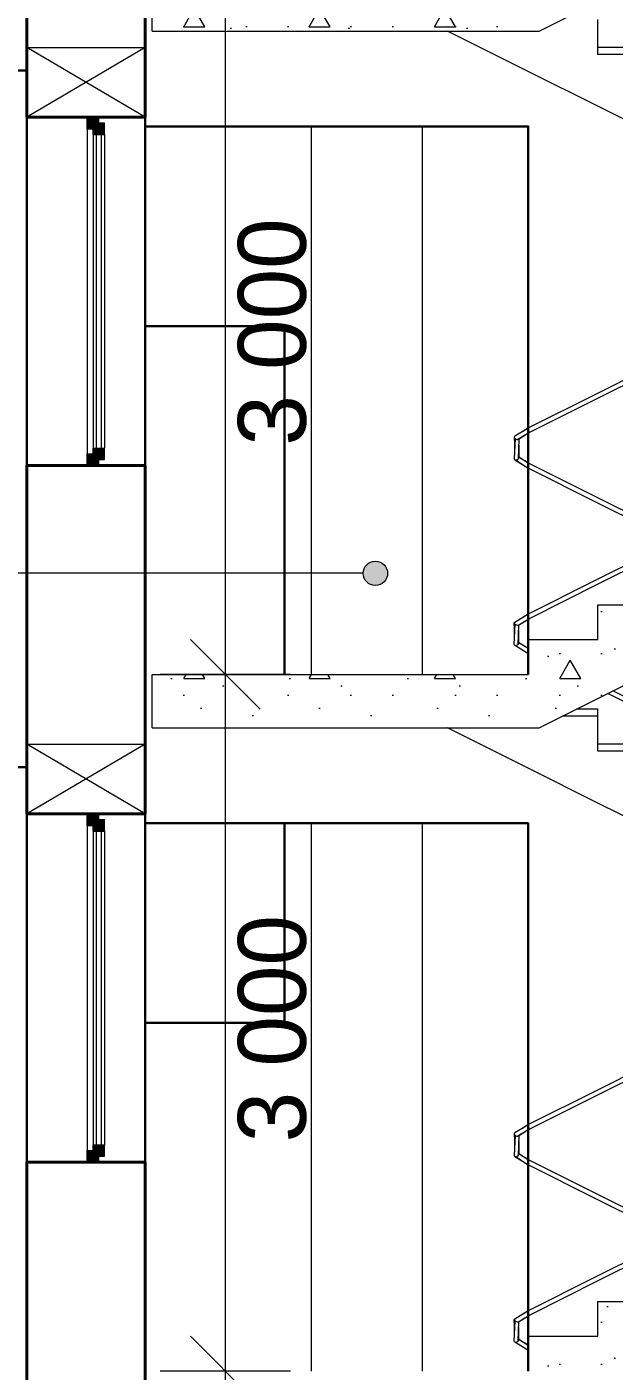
# Model space of a CAD drawing. Header units: millimetres. Extents: x -168133 to -32053, y -12928 to 37693.
# Drawn here: x -156196 to -153666, y 20400 to 26188 of the extents above; entities that cross this region are included whole.
import ezdxf

# ---------------------------------------------------------------- set-up
doc = ezdxf.new("R2010")
doc.units = ezdxf.units.MM
doc.header["$MEASUREMENT"] = 0
for name, color, linetype, lineweight in [('0_Ном._пера__21', 7, 'Continuous', 20), ('0_Ном._пера__41', 7, 'Continuous', 30), ('Интерьер- Перегородка_Ном._пера__41', 7, 'Continuous', 30), ('Интерьер- Перегородка_Ном._пера__61', 7, 'Continuous', 40), ('Кладочні розміри_Ном._пера__120', 7, 'Continuous', 13), ('Кладочні розміри_Ном._пера__21', 7, 'Continuous', 20), ('Колонны_Ном._пера__21', 7, 'Continuous', 20), ('Лестницы внутренние_Ном._пера__1', 7, 'Continuous', 13), ('Лестницы внутренние_Ном._пера__21', 7, 'Continuous', 20), ('Лестницы внутренние_Ном._пера__7', 7, 'Continuous', 5), ('Окна ArchiCAD_Ном._пера__1', 7, 'Continuous', 13), ('Окна ArchiCAD_Ном._пера__41', 7, 'Continuous', 30)]:
    doc.layers.add(name, color=color, linetype=linetype, lineweight=lineweight)
for name, color, linetype in [('Интерьер- Перегородка', 7, 'Continuous'), ('Кладочні розміри', 7, 'Continuous'), ('Колонны', 7, 'Continuous'), ('Лестницы внутренние', 7, 'Continuous'), ('Окна ArchiCAD', 7, 'Continuous')]:
    doc.layers.add(name, color=color, linetype=linetype)
doc.layers.add('Кладочні розміри_Ном._пера__98', color=7, linetype='Continuous', lineweight=13, true_color=0x001f3e)
doc.layers.add('Лестницы внутренние_Ном._пера__241', color=7, linetype='Continuous', lineweight=13, true_color=0x515151)
doc.styles.add('СГЕНЕРИР_СТИЛЬ_1', font='')
doc.styles.get('СГЕНЕРИР_СТИЛЬ_1').set_extended_font_data('Century Gothic')
doc.dimstyles.new('СГЕНЕРИР_СТИЛЬ__1', dxfattribs={"dimtxt": 292.500007, "dimasz": 285, "dimexe": 0.18, "dimexo": 444.840628, "dimgap": 0.09, "dimtad": 3, "dimdec": 0, "dimzin": 0, "dimdsep": 46, "dimtxsty": 'СГЕНЕРИР_СТИЛЬ_1', "dimblk": 'ARROWHEAD_6', "dimblk1": 'ARROWHEAD_6', "dimblk2": 'ARROWHEAD_6', "dimcen": 0.09, "dimclrd": 256, "dimclre": 256, "dimclrt": 256, "dimadec": 0, "dimazin": 0, "dimtfac": 1, "dimtdec": 4, "dimtmove": 0, "dimatfit": 3, "dimfxl": 0, "dimtolj": 1, "dimtzin": 0, "dimarcsym": 0})
doc.dimstyles.new('СГЕНЕРИР_СТИЛЬ__2', dxfattribs={"dimtxt": 292.500007, "dimasz": 285, "dimexe": 0.18, "dimexo": 444.840628, "dimgap": 0.09, "dimtad": 3, "dimdec": 0, "dimzin": 0, "dimdsep": 46, "dimtxsty": 'СГЕНЕРИР_СТИЛЬ_1', "dimblk": 'ARROWHEAD_6', "dimblk1": 'ARROWHEAD_6', "dimblk2": 'ARROWHEAD_6', "dimcen": 0.09, "dimclrd": 256, "dimclre": 256, "dimclrt": 256, "dimadec": 0, "dimazin": 0, "dimtfac": 1, "dimtdec": 4, "dimtmove": 2, "dimatfit": 3, "dimfxl": 0, "dimtolj": 1, "dimtzin": 0, "dimarcsym": 0})
doc.dimstyles.new('СГЕНЕРИР_СТИЛЬ__4', dxfattribs={"dimtxt": 292.500007, "dimasz": 285, "dimexe": 0.18, "dimexo": 444.840628, "dimgap": 0.09, "dimtad": 1, "dimdec": 0, "dimzin": 0, "dimdsep": 46, "dimtxsty": 'СГЕНЕРИР_СТИЛЬ_1', "dimblk": 'ARROWHEAD_6', "dimblk1": 'ARROWHEAD_6', "dimblk2": 'ARROWHEAD_6', "dimcen": 0.09, "dimclrd": 256, "dimclre": 256, "dimclrt": 256, "dimadec": 0, "dimazin": 0, "dimtfac": 1, "dimtdec": 4, "dimtmove": 0, "dimatfit": 3, "dimfxl": 0, "dimtolj": 1, "dimtzin": 0, "dimarcsym": 0})
pattern_1 = [(0, (0, 0), (0, 935.3074), [90, -450]), (0, (270, 467.7), (0, 935.3074), [90, -450]), (60, (0, 0), (-810, 467.6537), [90, -450]), (60, (540, 0), (-810, 467.6537), [90, -450]), (120, (90, 0), (810, 467.6537), [90, -450]), (120, (630, 0), (810, 467.6537), [90, -450]), (0, (0, 90), (0, 180), [0, -180, 0, -270]), (45, (90, 90), (-127.27922, 127.27922), [0, -135, 0, -225])]

# ---------------------------------------------------------------- blocks, each defined once
blk = doc.blocks.new('Элемент разреза_122')
at = {"layer": 'Окна ArchiCAD', "linetype": 'Continuous', "lineweight": 0, "true_color": 0xffffff}
for points in [[(-155935.62974, 22750), (-155910.62974, 22750), (-155910.62974, 22800), (-155935.62974, 22800)], [(-155885.62974, 22775), (-155885.62974, 22800), (-155910.62974, 22800), (-155910.62974, 22775)], [(-155910.62974, 22725), (-155895.62974, 22725), (-155895.62974, 22775), (-155910.62974, 22775)], [(-155895.62974, 22725), (-155860.62974, 22725), (-155860.62974, 22775), (-155895.62974, 22775)], [(-155910.62974, 21375), (-155910.62974, 21325), (-155895.62974, 21325), (-155895.62974, 21375)], [(-155895.62974, 21375), (-155895.62974, 21325), (-155860.62974, 21325), (-155860.62974, 21375)], [(-155935.62974, 21350), (-155935.62974, 21300), (-155910.62974, 21300), (-155910.62974, 21350)], [(-155885.62974, 21300), (-155885.62974, 21325), (-155910.62974, 21325), (-155910.62974, 21300)]]:
    blk.add_hatch(color=7, dxfattribs=at).paths.add_polyline_path(points)
at = {"layer": 'Окна ArchiCAD_Ном._пера__1', "linetype": 'Continuous'}
for p, q in [((-155935.62974, 22800), (-155910.62974, 22800)), ((-155935.62974, 22750), (-155935.62974, 22800)), ((-155935.62974, 22750), (-155935.62974, 21350)), ((-155935.62974, 22750), (-155910.62974, 22750)), ((-155910.62974, 22800), (-155885.62974, 22800)), ((-155910.62974, 22725), (-155910.62974, 22750)), ((-155885.62974, 22775), (-155885.62974, 22800)), ((-155885.62974, 22775), (-155860.62974, 22775)), ((-155860.62974, 22725), (-155860.62974, 22775)), ((-155910.62974, 22725), (-155910.62974, 21375)), ((-155910.62974, 22725), (-155895.62974, 22725)), ((-155895.62974, 21375), (-155895.62974, 22725)), ((-155895.62974, 22725), (-155860.62974, 22725)), ((-155875.62974, 22725), (-155875.62974, 21375)), ((-155860.62974, 22725), (-155860.62974, 21375)), ((-155910.62974, 21350), (-155910.62974, 21375)), ((-155910.62974, 21375), (-155895.62974, 21375)), ((-155895.62974, 21375), (-155860.62974, 21375)), ((-155860.62974, 21325), (-155860.62974, 21375)), ((-155935.62974, 21300), (-155935.62974, 21350)), ((-155935.62974, 21350), (-155910.62974, 21350)), ((-155885.62974, 21300), (-155885.62974, 21325)), ((-155885.62974, 21325), (-155860.62974, 21325)), ((-155935.62974, 21300), (-155910.62974, 21300)), ((-155910.62974, 21300), (-155885.62974, 21300))]:
    blk.add_line(p, q, dxfattribs=at)
at = {"layer": 'Окна ArchiCAD_Ном._пера__41', "linetype": 'Continuous'}
for p, q in [((-156195.62974, 21900), (-156195.62974, 21300)), ((-155685.62974, 21300), (-155685.62974, 21900))]:
    blk.add_line(p, q, dxfattribs=at)
blk = doc.blocks.new('Элемент разреза_133')
at = {"layer": '0_Ном._пера__41', "linetype": 'Continuous'}
for p, q in [((-157095.6, 21800), (-157095.6, 23000)), ((-157095.6, 23000), (-156195.6, 23000))]:
    blk.add_line(p, q, dxfattribs=at)
blk = doc.blocks.new('Элемент разреза_156')
at = {"layer": 'Колонны_Ном._пера__21', "linetype": 'Continuous'}
for p, q in [((-154969.4, 20400), (-154969.4, 21900)), ((-154491.8, 20400), (-154491.8, 21900)), ((-154969.4, 18900), (-154969.4, 19759)), ((-154491.8, 18900), (-154491.8, 19759))]:
    blk.add_line(p, q, dxfattribs=at)
blk = doc.blocks.new('Элемент разреза_166')
at = {"layer": 'Лестницы внутренние_Ном._пера__241', "linetype": 'Continuous'}
h = blk.add_hatch(dxfattribs=at)
h.set_pattern_fill('Бетон', color=256, style=0, pattern_type=2)
h.set_pattern_definition(pattern_1)
h.paths.add_polyline_path([(-154085.6, 20220), (-154085.6, 20170), (-154062.3, 20170), (-154040.2, 20170), (-154013.6, 20170), (-153988.4, 20170), (-153870.4, 20229), (-153735.6, 20296.4), (-153595.5, 20366.4), (-153435.6, 20446.4), (-153295.5, 20516.4), (-153135.6, 20596.4), (-152995.5, 20666.4), (-152835.6, 20746.4), (-152695.5, 20816.4), (-152535.6, 20896.4), (-152395.5, 20966.4), (-152235.6, 21046.4), (-152095.5, 21116.4), (-151935.6, 21196.4), (-151775.7, 21276.3), (-151635.6, 21346.4), (-151475.7, 21426.3), (-151335.6, 21496.4), (-151225.2, 21551.6), (-151128.4, 21600), (-151335.6, 21600), (-151335.6, 21720), (-151635.6, 21720), (-151635.6, 21570), (-151935.6, 21570), (-151935.6, 21420), (-152235.6, 21420), (-152235.6, 21270), (-152535.6, 21270), (-152535.6, 21120), (-152835.6, 21120), (-152835.6, 20970), (-153135.6, 20970), (-153135.6, 20820), (-153435.6, 20820), (-153435.6, 20670), (-153735.6, 20670), (-153735.6, 20520), (-154035.6, 20520), (-154035.6, 20370), (-154085.6, 20370)])
h = blk.add_hatch(dxfattribs=at)
h.set_pattern_fill('Бетон', color=256, style=0, pattern_type=2)
h.set_pattern_definition(pattern_1)
h.paths.add_polyline_path([(-153435.6, 20670), (-153435.6, 20700), (-153735.6, 20700), (-153735.6, 20670)])
h = blk.add_hatch(dxfattribs=at)
h.set_pattern_fill('Бетон', color=256, style=0, pattern_type=2)
h.set_pattern_definition(pattern_1)
h.paths.add_polyline_path([(-153735.6, 20520), (-153735.6, 20550), (-154035.6, 20550), (-154035.6, 20520)])
at = {"layer": 'Лестницы внутренние_Ном._пера__21', "linetype": 'Continuous'}
for p, q in [((-153735.6, 20700), (-153435.6, 20700)), ((-153735.6, 20670), (-153735.6, 20700)), ((-153735.6, 20550), (-153735.6, 20670)), ((-154035.6, 20550), (-153735.6, 20550)), ((-154035.6, 20520), (-154035.6, 20550)), ((-154035.6, 20400), (-154035.6, 20520))]:
    blk.add_line(p, q, dxfattribs=at)
at = {"layer": 'Лестницы внутренние_Ном._пера__241', "linetype": 'Continuous'}
for p, q in [((-153440.1, 21758.9), (-153740.1, 21608.9)), ((-153431.2, 21741.1), (-153731.2, 21591.1)), ((-153740.1, 21608.9), (-154040.5, 21458.7)), ((-153731.2, 21591.1), (-154030.7, 21441.3)), ((-154095.2, 21424), (-154095.6, 21421.6)), ((-154095.6, 21421.6), (-154094.5, 21418.8)), ((-154095.6, 21421.6), (-154094.5, 21394.3)), ((-154093.3, 21425.7), (-154095.2, 21424)), ((-154094.5, 21418.8), (-154092, 21415.9)), ((-154094.5, 21418.8), (-154094.5, 21355.7)), ((-154040.2, 21458.1), (-154093.3, 21425.7)), ((-154030.7, 21441.3), (-154080.9, 21411.3)), ((-154050.7, 21429.4), (-154077.9, 21411.8)), ((-154040.5, 21458.7), (-154061, 21445.3)), ((-154040.5, 21458.7), (-154040.2, 21458.1)), ((-154040.2, 21458.1), (-154039.1, 21456.2)), ((-154039.1, 21456.2), (-154037.5, 21453.3)), ((-154037.5, 21453.3), (-154035.6, 21450)), ((-154035.6, 21450), (-154033.8, 21446.7)), ((-154033.8, 21446.7), (-154032.2, 21443.8)), ((-154032.2, 21443.8), (-154031.1, 21441.9)), ((-154031.1, 21441.9), (-154030.7, 21441.3)), ((-154092, 21415.9), (-154095.6, 21328.4)), ((-154092, 21415.9), (-154088.6, 21413.5)), ((-154088.6, 21413.5), (-154084.7, 21411.8)), ((-154084.7, 21411.8), (-154080.9, 21411.3)), ((-154080.5, 21411.5), (-154080.9, 21411.3)), ((-154075.8, 21413.2), (-154079.3, 21328.4)), ((-154076.8, 21388.6), (-154076.8, 21331.2)), ((-154076.8, 21361.4), (-154075.7, 21334.1)), ((-154095.6, 21328.4), (-154095.2, 21326)), ((-154095.2, 21326), (-154093.3, 21324.3)), ((-154093.3, 21324.3), (-154090.3, 21323.8)), ((-154093.3, 21324.3), (-154061, 21304.7)), ((-154090.3, 21323.8), (-154040.5, 21291.3)), ((-154090.3, 21323.8), (-154089.9, 21323.5)), ((-154086.6, 21324.3), (-154082.7, 21326)), ((-154082.7, 21326), (-154079.3, 21328.4)), ((-154079.3, 21328.4), (-154076.8, 21331.2)), ((-154079.2, 21328.8), (-154079.3, 21328.4)), ((-154076.8, 21331.2), (-154075.7, 21334.1)), ((-154076.8, 21331.6), (-154076.8, 21331.2)), ((-154075.8, 21336.8), (-154031.1, 21308.1)), ((-154050.7, 21320.6), (-154030.7, 21308.7)), ((-154031.5, 21308.3), (-154031.1, 21308.1)), ((-154030.7, 21308.7), (-153731.2, 21158.9)), ((-154040.5, 21291.3), (-153740.1, 21141.1)), ((-153740.1, 21141.1), (-153440.1, 20991.1)), ((-153731.2, 21158.9), (-153431.2, 21008.9)), ((-153740.1, 20808.9), (-153440.1, 20958.9)), ((-153731.2, 20791.1), (-153431.2, 20941.1)), ((-154040.5, 20658.7), (-153740.1, 20808.9)), ((-154030.7, 20641.3), (-153731.2, 20791.1)), ((-154095.6, 20621.6), (-154095.2, 20624)), ((-154094.5, 20618.8), (-154095.6, 20621.6)), ((-154094.5, 20594.3), (-154095.6, 20621.6)), ((-154095.6, 20528.4), (-154092, 20615.9)), ((-154095.2, 20624), (-154093.3, 20625.7)), ((-154092, 20615.9), (-154094.5, 20618.8)), ((-154094.5, 20555.7), (-154094.5, 20618.8)), ((-154094.5, 20618.5), (-154094.5, 20618.8)), ((-154093.3, 20625.7), (-154040.2, 20658.1)), ((-154088.6, 20613.5), (-154092, 20615.9)), ((-154092, 20615.5), (-154092, 20615.9)), ((-154084.7, 20611.8), (-154088.6, 20613.5)), ((-154080.9, 20611.3), (-154084.7, 20611.8)), ((-154080.9, 20611.3), (-154030.7, 20641.3)), ((-154080.9, 20611.3), (-154080.5, 20611.5)), ((-154079.3, 20528.4), (-154075.8, 20613.2)), ((-154077.9, 20611.8), (-154050.7, 20629.4)), ((-154061, 20645.3), (-154040.5, 20658.7)), ((-154040.5, 20657.8), (-154040.2, 20658.1)), ((-154076.8, 20531.2), (-154076.8, 20588.6)), ((-154075.7, 20534.1), (-154076.8, 20561.4)), ((-154095.2, 20526), (-154095.6, 20528.4)), ((-154093.3, 20524.3), (-154095.2, 20526)), ((-154090.3, 20523.8), (-154093.3, 20524.3)), ((-154061, 20504.7), (-154093.3, 20524.3)), ((-154040.5, 20491.3), (-154090.3, 20523.8)), ((-154089.9, 20523.5), (-154090.3, 20523.8)), ((-154082.7, 20526), (-154086.6, 20524.3)), ((-154079.3, 20528.4), (-154082.7, 20526)), ((-154076.8, 20531.2), (-154079.3, 20528.4)), ((-154079.3, 20528.4), (-154079.2, 20528.8)), ((-154075.7, 20534.1), (-154076.8, 20531.2)), ((-154035.6, 20511), (-154075.8, 20536.8)), ((-154035.6, 20511.7), (-154050.7, 20520.6)), ((-154040.2, 20491.9), (-154040.5, 20491.3)), ((-154035.6, 20488.8), (-154040.5, 20491.3)), ((-154039.1, 20493.8), (-154040.2, 20491.9)), ((-154037.5, 20496.7), (-154039.1, 20493.8)), ((-154035.6, 20500), (-154037.5, 20496.7))]:
    blk.add_line(p, q, dxfattribs=at)
blk = doc.blocks.new('Элемент разреза_197')
at = {"layer": 'Интерьер- Перегородка_Ном._пера__41', "linetype": 'Continuous'}
blk.add_line((-155685.6, 21900), (-155085.6, 21900), dxfattribs=at)
blk = doc.blocks.new('Элемент разреза_218')
at = {"layer": 'Интерьер- Перегородка_Ном._пера__61', "linetype": 'Continuous'}
for p, q in [((-156195.62974, 21300), (-155685.62974, 21300)), ((-156195.62974, 19800), (-156195.62974, 21300)), ((-155685.62974, 19800), (-155685.62974, 21300)), ((-156195.62974, 19800), (-155685.62974, 19800))]:
    blk.add_line(p, q, dxfattribs=at)
blk = doc.blocks.new('Элемент разреза_221')
at = {"layer": 'Окна ArchiCAD', "linetype": 'Continuous', "lineweight": 0, "true_color": 0xffffff}
for points in [[(-155935.62974, 25750), (-155910.62974, 25750), (-155910.62974, 25800), (-155935.62974, 25800)], [(-155885.62974, 25775), (-155885.62974, 25800), (-155910.62974, 25800), (-155910.62974, 25775)], [(-155910.62974, 25725), (-155895.62974, 25725), (-155895.62974, 25775), (-155910.62974, 25775)], [(-155895.62974, 25725), (-155860.62974, 25725), (-155860.62974, 25775), (-155895.62974, 25775)], [(-155910.62974, 24375), (-155910.62974, 24325), (-155895.62974, 24325), (-155895.62974, 24375)], [(-155895.62974, 24375), (-155895.62974, 24325), (-155860.62974, 24325), (-155860.62974, 24375)], [(-155935.62974, 24350), (-155935.62974, 24300), (-155910.62974, 24300), (-155910.62974, 24350)], [(-155885.62974, 24300), (-155885.62974, 24325), (-155910.62974, 24325), (-155910.62974, 24300)]]:
    blk.add_hatch(color=7, dxfattribs=at).paths.add_polyline_path(points)
at = {"layer": 'Окна ArchiCAD_Ном._пера__1', "linetype": 'Continuous'}
for p, q in [((-155935.62974, 25800), (-155910.62974, 25800)), ((-155935.62974, 25750), (-155935.62974, 25800)), ((-155910.62974, 25800), (-155885.62974, 25800)), ((-155885.62974, 25775), (-155885.62974, 25800)), ((-155885.62974, 25775), (-155860.62974, 25775)), ((-155860.62974, 25725), (-155860.62974, 25775)), ((-155935.62974, 25750), (-155935.62974, 24350)), ((-155935.62974, 25750), (-155910.62974, 25750)), ((-155910.62974, 25725), (-155910.62974, 25750)), ((-155910.62974, 25725), (-155910.62974, 24375)), ((-155910.62974, 25725), (-155895.62974, 25725)), ((-155895.62974, 24375), (-155895.62974, 25725)), ((-155895.62974, 25725), (-155860.62974, 25725)), ((-155875.62974, 25725), (-155875.62974, 24375)), ((-155860.62974, 25725), (-155860.62974, 24375)), ((-155910.62974, 24350), (-155910.62974, 24375)), ((-155910.62974, 24375), (-155895.62974, 24375)), ((-155895.62974, 24375), (-155860.62974, 24375)), ((-155860.62974, 24325), (-155860.62974, 24375)), ((-155935.62974, 24300), (-155935.62974, 24350)), ((-155935.62974, 24350), (-155910.62974, 24350)), ((-155885.62974, 24300), (-155885.62974, 24325)), ((-155885.62974, 24325), (-155860.62974, 24325)), ((-155935.62974, 24300), (-155910.62974, 24300)), ((-155910.62974, 24300), (-155885.62974, 24300))]:
    blk.add_line(p, q, dxfattribs=at)
at = {"layer": 'Окна ArchiCAD_Ном._пера__41', "linetype": 'Continuous'}
for p, q in [((-156195.62974, 24900), (-156195.62974, 24300)), ((-155685.62974, 24300), (-155685.62974, 24900))]:
    blk.add_line(p, q, dxfattribs=at)
blk = doc.blocks.new('Элемент разреза_222')
at = {"layer": 'Окна ArchiCAD_Ном._пера__41', "linetype": 'Continuous'}
for p, q in [((-156195.62974, 24900), (-156195.62974, 25800)), ((-155685.62974, 24900), (-155685.62974, 25800))]:
    blk.add_line(p, q, dxfattribs=at)
blk = doc.blocks.new('Элемент разреза_223')
at = {"layer": 'Окна ArchiCAD_Ном._пера__41', "linetype": 'Continuous'}
for p, q in [((-156195.62974, 21900), (-156195.62974, 22800)), ((-155685.62974, 21900), (-155685.62974, 22800))]:
    blk.add_line(p, q, dxfattribs=at)
blk = doc.blocks.new('Элемент разреза_229')
at = {"layer": '0_Ном._пера__41', "linetype": 'Continuous'}
for p, q in [((-157095.6, 24800), (-157095.6, 26000)), ((-157095.6, 26000), (-156195.6, 26000))]:
    blk.add_line(p, q, dxfattribs=at)
blk = doc.blocks.new('Элемент разреза_231')
at = {"layer": 'Интерьер- Перегородка_Ном._пера__41', "linetype": 'Continuous'}
for p, q in [((-155085.6, 23400), (-155085.6, 24900)), ((-155085.6, 21900), (-155085.6, 22759))]:
    blk.add_line(p, q, dxfattribs=at)
blk = doc.blocks.new('Элемент разреза_234')
at = {"layer": 'Колонны_Ном._пера__21', "linetype": 'Continuous'}
for p, q in [((-154969.4, 26400), (-154969.4, 27900)), ((-154710.6, 27900), (-154705.7, 27900)), ((-154705.7, 27900), (-154656.8, 27900)), ((-154656.8, 27900), (-154611.2, 27900)), ((-154611.2, 27900), (-154570.8, 27900)), ((-154570.8, 27900), (-154537.4, 27900)), ((-154537.4, 27900), (-154512.5, 27900)), ((-154512.5, 27900), (-154497, 27900)), ((-154497, 27900), (-154491.8, 27900)), ((-154491.8, 26400), (-154491.8, 27900)), ((-154969.4, 24900), (-154969.4, 25759)), ((-154491.8, 24900), (-154491.8, 25759))]:
    blk.add_line(p, q, dxfattribs=at)
blk = doc.blocks.new('Элемент разреза_235')
at = {"layer": 'Колонны_Ном._пера__21', "linetype": 'Continuous'}
for p, q in [((-154969.4, 23400), (-154969.4, 24900)), ((-154491.8, 23400), (-154491.8, 24900)), ((-154969.4, 21900), (-154969.4, 22759)), ((-154491.8, 21900), (-154491.8, 22759))]:
    blk.add_line(p, q, dxfattribs=at)
blk = doc.blocks.new('Элемент разреза_237')
at = {"layer": 'Лестницы внутренние_Ном._пера__241', "linetype": 'Continuous'}
h = blk.add_hatch(dxfattribs=at)
h.set_pattern_fill('Бетон', color=256, style=0, pattern_type=2)
h.set_pattern_definition(pattern_1)
h.paths.add_polyline_path([(-154085.6, 26220), (-154085.6, 26170), (-154062.3, 26170), (-154040.2, 26170), (-154013.6, 26170), (-153988.4, 26170), (-153870.4, 26229), (-153735.6, 26296.4), (-153595.5, 26366.4), (-153435.6, 26446.4), (-153295.5, 26516.4), (-153135.6, 26596.4), (-152995.5, 26666.4), (-152835.6, 26746.4), (-152695.5, 26816.4), (-152535.6, 26896.4), (-152395.5, 26966.4), (-152235.6, 27046.4), (-152095.5, 27116.4), (-151935.6, 27196.4), (-151775.7, 27276.3), (-151635.6, 27346.4), (-151475.7, 27426.3), (-151335.6, 27496.4), (-151225.2, 27551.6), (-151128.4, 27600), (-151335.6, 27600), (-151335.6, 27720), (-151635.6, 27720), (-151635.6, 27570), (-151935.6, 27570), (-151935.6, 27420), (-152235.6, 27420), (-152235.6, 27270), (-152535.6, 27270), (-152535.6, 27120), (-152835.6, 27120), (-152835.6, 26970), (-153135.6, 26970), (-153135.6, 26820), (-153435.6, 26820), (-153435.6, 26670), (-153735.6, 26670), (-153735.6, 26520), (-154035.6, 26520), (-154035.6, 26370), (-154085.6, 26370)])
h = blk.add_hatch(dxfattribs=at)
h.set_pattern_fill('Бетон', color=256, style=0, pattern_type=2)
h.set_pattern_definition(pattern_1)
h.paths.add_polyline_path([(-154085.6, 26170), (-154085.6, 26370), (-155655.6, 26370), (-155655.6, 26170)])
at = {"layer": 'Лестницы внутренние_Ном._пера__1', "linetype": 'Continuous'}
for p, q in [((-154035.6, 25996.4), (-154382.8, 26170)), ((-153735.6, 26070), (-153735.6, 26220)), ((-153435.6, 26070), (-153735.6, 26070)), ((-153735.6, 25846.4), (-154035.6, 25996.4)), ((-153435.6, 25696.4), (-153735.6, 25846.4))]:
    blk.add_line(p, q, dxfattribs=at)
at = {"layer": 'Лестницы внутренние_Ном._пера__21', "linetype": 'Continuous'}
for p, q in [((-155655.6, 26170), (-155655.6, 26370)), ((-153988.4, 26170), (-153870.4, 26229)), ((-155655.6, 26170), (-154085.6, 26170)), ((-154085.6, 26170), (-154062.3, 26170)), ((-154062.3, 26170), (-154040.2, 26170)), ((-154040.2, 26170), (-154013.6, 26170)), ((-154013.6, 26170), (-153988.4, 26170))]:
    blk.add_line(p, q, dxfattribs=at)
at = {"layer": 'Лестницы внутренние_Ном._пера__7', "linetype": 'Continuous'}
blk.add_line((-153435.6, 26100), (-153735.6, 26100), dxfattribs=at)
blk = doc.blocks.new('Элемент разреза_238')
at = {"layer": 'Лестницы внутренние_Ном._пера__241', "linetype": 'Continuous'}
h = blk.add_hatch(dxfattribs=at)
h.set_pattern_fill('Бетон', color=256, style=0, pattern_type=2)
h.set_pattern_definition(pattern_1)
h.paths.add_polyline_path([(-154085.6, 23220), (-154085.6, 23170), (-154062.3, 23170), (-154040.2, 23170), (-154013.6, 23170), (-153988.4, 23170), (-153870.4, 23229), (-153735.6, 23296.4), (-153595.5, 23366.4), (-153435.6, 23446.4), (-153295.5, 23516.4), (-153135.6, 23596.4), (-152995.5, 23666.4), (-152835.6, 23746.4), (-152695.5, 23816.4), (-152535.6, 23896.4), (-152395.5, 23966.4), (-152235.6, 24046.4), (-152095.5, 24116.4), (-151935.6, 24196.4), (-151775.7, 24276.3), (-151635.6, 24346.4), (-151475.7, 24426.3), (-151335.6, 24496.4), (-151225.2, 24551.6), (-151128.4, 24600), (-151335.6, 24600), (-151335.6, 24720), (-151635.6, 24720), (-151635.6, 24570), (-151935.6, 24570), (-151935.6, 24420), (-152235.6, 24420), (-152235.6, 24270), (-152535.6, 24270), (-152535.6, 24120), (-152835.6, 24120), (-152835.6, 23970), (-153135.6, 23970), (-153135.6, 23820), (-153435.6, 23820), (-153435.6, 23670), (-153735.6, 23670), (-153735.6, 23520), (-154035.6, 23520), (-154035.6, 23370), (-154085.6, 23370)])
h = blk.add_hatch(dxfattribs=at)
h.set_pattern_fill('Бетон', color=256, style=0, pattern_type=2)
h.set_pattern_definition(pattern_1)
h.paths.add_polyline_path([(-153435.6, 23670), (-153435.6, 23700), (-153735.6, 23700), (-153735.6, 23670)])
h = blk.add_hatch(dxfattribs=at)
h.set_pattern_fill('Бетон', color=256, style=0, pattern_type=2)
h.set_pattern_definition(pattern_1)
h.paths.add_polyline_path([(-153735.6, 23520), (-153735.6, 23550), (-154035.6, 23550), (-154035.6, 23520)])
h = blk.add_hatch(dxfattribs=at)
h.set_pattern_fill('Бетон', color=256, style=0, pattern_type=2)
h.set_pattern_definition(pattern_1)
h.paths.add_polyline_path([(-154035.6, 23370), (-154035.6, 23400), (-155655.6, 23400), (-155655.6, 23370)])
h = blk.add_hatch(dxfattribs=at)
h.set_pattern_fill('Бетон', color=256, style=0, pattern_type=2)
h.set_pattern_definition(pattern_1)
h.paths.add_polyline_path([(-154085.6, 23170), (-154085.6, 23370), (-155655.6, 23370), (-155655.6, 23170)])
at = {"layer": 'Лестницы внутренние_Ном._пера__1', "linetype": 'Continuous'}
for p, q in [((-153735.6, 23220), (-153888.4, 23220)), ((-153735.6, 23070), (-153735.6, 23220)), ((-154035.6, 22996.4), (-154382.8, 23170)), ((-153435.6, 23070), (-153735.6, 23070)), ((-153735.6, 22846.4), (-154035.6, 22996.4)), ((-153435.6, 22696.4), (-153735.6, 22846.4))]:
    blk.add_line(p, q, dxfattribs=at)
at = {"layer": 'Лестницы внутренние_Ном._пера__21', "linetype": 'Continuous'}
for p, q in [((-153735.6, 23700), (-153435.6, 23700)), ((-153735.6, 23670), (-153735.6, 23700)), ((-153735.6, 23550), (-153735.6, 23670)), ((-154035.6, 23550), (-153735.6, 23550)), ((-154035.6, 23520), (-154035.6, 23550)), ((-154035.6, 23400), (-154035.6, 23520)), ((-155655.6, 23400), (-154035.6, 23400)), ((-155655.6, 23370), (-155655.6, 23400)), ((-155655.6, 23170), (-155655.6, 23370)), ((-153735.6, 23296.4), (-153595.5, 23366.4)), ((-153870.4, 23229), (-153735.6, 23296.4)), ((-153988.4, 23170), (-153870.4, 23229)), ((-155655.6, 23170), (-154085.6, 23170)), ((-154085.6, 23170), (-154062.3, 23170)), ((-154062.3, 23170), (-154040.2, 23170)), ((-154040.2, 23170), (-154013.6, 23170)), ((-154013.6, 23170), (-153988.4, 23170))]:
    blk.add_line(p, q, dxfattribs=at)
at = {"layer": 'Лестницы внутренние_Ном._пера__241', "linetype": 'Continuous'}
for p, q in [((-153440.1, 24758.9), (-153740.1, 24608.9)), ((-153431.2, 24741.1), (-153731.2, 24591.1)), ((-153740.1, 24608.9), (-154040.5, 24458.7)), ((-153731.2, 24591.1), (-154030.7, 24441.3)), ((-154040.2, 24458.1), (-154093.3, 24425.7)), ((-154030.7, 24441.3), (-154080.9, 24411.3)), ((-154050.7, 24429.4), (-154077.9, 24411.8)), ((-154040.5, 24458.7), (-154061, 24445.3)), ((-154040.5, 24458.7), (-154040.2, 24458.1)), ((-154040.2, 24458.1), (-154039.1, 24456.2)), ((-154039.1, 24456.2), (-154037.5, 24453.3)), ((-154037.5, 24453.3), (-154035.6, 24450)), ((-154035.6, 24450), (-154033.8, 24446.7)), ((-154033.8, 24446.7), (-154032.2, 24443.8)), ((-154032.2, 24443.8), (-154031.1, 24441.9)), ((-154031.1, 24441.9), (-154030.7, 24441.3)), ((-154095.2, 24424), (-154095.6, 24421.6)), ((-154095.6, 24421.6), (-154094.5, 24418.8)), ((-154095.6, 24421.6), (-154094.5, 24394.3)), ((-154092, 24415.9), (-154095.6, 24328.4)), ((-154093.3, 24425.7), (-154095.2, 24424)), ((-154094.5, 24418.8), (-154092, 24415.9)), ((-154094.5, 24418.8), (-154094.5, 24355.7)), ((-154092, 24415.9), (-154088.6, 24413.5)), ((-154088.6, 24413.5), (-154084.7, 24411.8)), ((-154084.7, 24411.8), (-154080.9, 24411.3)), ((-154080.5, 24411.5), (-154080.9, 24411.3)), ((-154075.8, 24413.2), (-154079.3, 24328.4)), ((-154076.8, 24388.6), (-154076.8, 24331.2)), ((-154095.6, 24328.4), (-154095.2, 24326)), ((-154095.2, 24326), (-154093.3, 24324.3)), ((-154093.3, 24324.3), (-154090.3, 24323.8)), ((-154093.3, 24324.3), (-154061, 24304.7)), ((-154090.3, 24323.8), (-154040.5, 24291.3)), ((-154090.3, 24323.8), (-154089.9, 24323.5)), ((-154086.6, 24324.3), (-154082.7, 24326)), ((-154082.7, 24326), (-154079.3, 24328.4)), ((-154079.3, 24328.4), (-154076.8, 24331.2)), ((-154079.2, 24328.8), (-154079.3, 24328.4)), ((-154076.8, 24361.4), (-154075.7, 24334.1)), ((-154076.8, 24331.2), (-154075.7, 24334.1)), ((-154076.8, 24331.6), (-154076.8, 24331.2)), ((-154075.8, 24336.8), (-154031.1, 24308.1)), ((-154050.7, 24320.6), (-154030.7, 24308.7)), ((-154040.5, 24291.3), (-153740.1, 24141.1)), ((-154031.5, 24308.3), (-154031.1, 24308.1)), ((-154030.7, 24308.7), (-153731.2, 24158.9)), ((-153740.1, 24141.1), (-153440.1, 23991.1)), ((-153731.2, 24158.9), (-153431.2, 24008.9)), ((-153740.1, 23808.9), (-153440.1, 23958.9)), ((-153731.2, 23791.1), (-153431.2, 23941.1)), ((-154040.5, 23658.7), (-153740.1, 23808.9)), ((-154030.7, 23641.3), (-153731.2, 23791.1)), ((-154095.6, 23621.6), (-154095.2, 23624)), ((-154094.5, 23618.8), (-154095.6, 23621.6)), ((-154094.5, 23594.3), (-154095.6, 23621.6)), ((-154095.2, 23624), (-154093.3, 23625.7)), ((-154092, 23615.9), (-154094.5, 23618.8)), ((-154094.5, 23555.7), (-154094.5, 23618.8)), ((-154094.5, 23618.5), (-154094.5, 23618.8)), ((-154093.3, 23625.7), (-154040.2, 23658.1)), ((-154080.9, 23611.3), (-154030.7, 23641.3)), ((-154077.9, 23611.8), (-154050.7, 23629.4)), ((-154061, 23645.3), (-154040.5, 23658.7)), ((-154040.5, 23657.8), (-154040.2, 23658.1)), ((-154095.6, 23528.4), (-154092, 23615.9)), ((-154088.6, 23613.5), (-154092, 23615.9)), ((-154092, 23615.5), (-154092, 23615.9)), ((-154084.7, 23611.8), (-154088.6, 23613.5)), ((-154080.9, 23611.3), (-154084.7, 23611.8)), ((-154080.9, 23611.3), (-154080.5, 23611.5)), ((-154079.3, 23528.4), (-154075.8, 23613.2)), ((-154076.8, 23531.2), (-154076.8, 23588.6)), ((-154075.7, 23534.1), (-154076.8, 23561.4)), ((-154095.2, 23526), (-154095.6, 23528.4)), ((-154093.3, 23524.3), (-154095.2, 23526)), ((-154090.3, 23523.8), (-154093.3, 23524.3)), ((-154061, 23504.7), (-154093.3, 23524.3)), ((-154040.5, 23491.3), (-154090.3, 23523.8)), ((-154089.9, 23523.5), (-154090.3, 23523.8)), ((-154082.7, 23526), (-154086.6, 23524.3)), ((-154079.3, 23528.4), (-154082.7, 23526)), ((-154076.8, 23531.2), (-154079.3, 23528.4)), ((-154079.3, 23528.4), (-154079.2, 23528.8)), ((-154075.7, 23534.1), (-154076.8, 23531.2)), ((-154035.6, 23511), (-154075.8, 23536.8)), ((-154035.6, 23511.7), (-154050.7, 23520.6)), ((-154040.2, 23491.9), (-154040.5, 23491.3)), ((-154035.6, 23488.8), (-154040.5, 23491.3)), ((-154039.1, 23493.8), (-154040.2, 23491.9)), ((-154037.5, 23496.7), (-154039.1, 23493.8)), ((-154035.6, 23500), (-154037.5, 23496.7)), ((-153431.2, 23208.9), (-153670.8, 23328.8)), ((-153440.1, 23191.1), (-153693.2, 23317.6))]:
    blk.add_line(p, q, dxfattribs=at)
at = {"layer": 'Лестницы внутренние_Ном._пера__7', "linetype": 'Continuous'}
for p, q in [((-153735.6, 23250), (-153828.4, 23250)), ((-153735.6, 23220), (-153735.6, 23250)), ((-153435.6, 23100), (-153735.6, 23100))]:
    blk.add_line(p, q, dxfattribs=at)
blk = doc.blocks.new('Элемент разреза_247')
at = {"layer": 'Интерьер- Перегородка_Ном._пера__41', "linetype": 'Continuous'}
for p, q in [((-155685.6, 27900), (-154974.3, 27900)), ((-154491.8, 27900), (-154355.6, 27900)), ((-155085.6, 24900), (-155685.6, 24900))]:
    blk.add_line(p, q, dxfattribs=at)
blk = doc.blocks.new('Элемент разреза_303')
at = {"layer": 'Интерьер- Перегородка_Ном._пера__61', "linetype": 'Continuous'}
for p, q in [((-156195.62974, 24300), (-155685.62974, 24300)), ((-156195.62974, 22800), (-156195.62974, 24300)), ((-155685.62974, 22800), (-155685.62974, 24300)), ((-156195.62974, 22800), (-155685.62974, 22800))]:
    blk.add_line(p, q, dxfattribs=at)
blk = doc.blocks.new('Элемент разреза_304')
at = {"layer": 'Интерьер- Перегородка_Ном._пера__61', "linetype": 'Continuous'}
for p, q in [((-156195.62974, 27300), (-155685.62974, 27300)), ((-156195.62974, 25800), (-156195.62974, 27300)), ((-155685.62974, 25800), (-155685.62974, 27300)), ((-156195.62974, 25800), (-155685.62974, 25800))]:
    blk.add_line(p, q, dxfattribs=at)
blk = doc.blocks.new('*D436')
at = {"layer": 'Кладочні розміри_Ном._пера__98', "linetype": 'Continuous'}
for p, q in [((-159524.8, 21450), (-159224.8, 21150)), ((-156640.5, 21300), (-159656.1, 21300)), ((-159374.8, 19800), (-159374.8, 21300)), ((-159524.8, 19950), (-159224.8, 19650)), ((-156640.5, 19800), (-159656.1, 19800))]:
    blk.add_line(p, q, dxfattribs=at)
at = {"layer": 'Кладочні розміри_Ном._пера__98', "insert": (-159433.3, 20035.2), "char_height": 292.5, "attachment_point": 7, "rotation": 90, "style": 'СГЕНЕРИР_СТИЛЬ_1'}
blk.add_mtext('{1\xa0500}', dxfattribs=at)
blk = doc.blocks.new('ARROWHEAD_6')
at = {"color": 0, "linetype": 'Continuous', "lineweight": 0}
for p, q in [((-0.5, -0.5), (0.5, 0.5)), ((0, 0), (-1, 0))]:
    blk.add_line(p, q, dxfattribs=at)
blk = doc.blocks.new('*D437')
at = {"layer": 'Кладочні розміри_Ном._пера__98', "linetype": 'Continuous'}
for p, q in [((-159524.8, 22950), (-159224.8, 22650)), ((-156640.5, 22800), (-159656.1, 22800)), ((-159374.8, 21300), (-159374.8, 22800)), ((-159524.8, 21450), (-159224.8, 21150)), ((-156640.5, 21300), (-159656.1, 21300))]:
    blk.add_line(p, q, dxfattribs=at)
at = {"layer": 'Кладочні розміри_Ном._пера__98', "insert": (-159433.3, 21535.2), "char_height": 292.5, "attachment_point": 7, "rotation": 90, "style": 'СГЕНЕРИР_СТИЛЬ_1'}
blk.add_mtext('{1\xa0500}', dxfattribs=at)
blk = doc.blocks.new('*D438')
at = {"layer": 'Кладочні розміри_Ном._пера__98', "linetype": 'Continuous'}
for p, q in [((-159524.8, 24450), (-159224.8, 24150)), ((-156640.5, 24300), (-159656.1, 24300)), ((-159374.8, 22800), (-159374.8, 24300)), ((-159524.8, 22950), (-159224.8, 22650)), ((-156640.5, 22800), (-159656.1, 22800))]:
    blk.add_line(p, q, dxfattribs=at)
at = {"layer": 'Кладочні розміри_Ном._пера__98', "insert": (-159433.3, 23035.2), "char_height": 292.5, "attachment_point": 7, "rotation": 90, "style": 'СГЕНЕРИР_СТИЛЬ_1'}
blk.add_mtext('{1\xa0500}', dxfattribs=at)
blk = doc.blocks.new('*D439')
at = {"layer": 'Кладочні розміри_Ном._пера__98', "linetype": 'Continuous'}
for p, q in [((-159524.8, 25950), (-159224.8, 25650)), ((-156640.5, 25800), (-159656.1, 25800)), ((-159374.8, 24300), (-159374.8, 25800)), ((-159524.8, 24450), (-159224.8, 24150)), ((-156640.5, 24300), (-159656.1, 24300))]:
    blk.add_line(p, q, dxfattribs=at)
at = {"layer": 'Кладочні розміри_Ном._пера__98', "insert": (-159433.3, 24535.2), "char_height": 292.5, "attachment_point": 7, "rotation": 90, "style": 'СГЕНЕРИР_СТИЛЬ_1'}
blk.add_mtext('{1\xa0500}', dxfattribs=at)
blk = doc.blocks.new('*D440')
at = {"layer": 'Кладочні розміри_Ном._пера__98', "linetype": 'Continuous'}
for p, q in [((-159524.8, 27450), (-159224.8, 27150)), ((-156640.5, 27300), (-159656.1, 27300)), ((-159374.8, 25800), (-159374.8, 27300)), ((-159524.8, 25950), (-159224.8, 25650)), ((-156640.5, 25800), (-159656.1, 25800))]:
    blk.add_line(p, q, dxfattribs=at)
at = {"layer": 'Кладочні розміри_Ном._пера__98', "insert": (-159433.3, 26035.2), "char_height": 292.5, "attachment_point": 7, "rotation": 90, "style": 'СГЕНЕРИР_СТИЛЬ_1'}
blk.add_mtext('{1\xa0500}', dxfattribs=at)
blk = doc.blocks.new('*D441')
at = {"layer": 'Кладочні розміри_Ном._пера__98', "linetype": 'Continuous'}
for p, q in [((-159524.8, 28350), (-159224.8, 28050)), ((-156640.5, 28200), (-159656.1, 28200)), ((-159374.8, 27300), (-159374.8, 28200)), ((-159524.8, 27450), (-159224.8, 27150)), ((-156640.5, 27300), (-159656.1, 27300))]:
    blk.add_line(p, q, dxfattribs=at)
at = {"layer": 'Кладочні розміри_Ном._пера__98', "insert": (-159769.7, 27307.2), "char_height": 292.5, "attachment_point": 7, "rotation": 90, "style": 'СГЕНЕРИР_СТИЛЬ_1'}
blk.add_mtext('{900}', dxfattribs=at)
blk = doc.blocks.new('*D442')
at = {"layer": 'Кладочні розміри_Ном._пера__98', "linetype": 'Continuous'}
for p, q in [((-159524.8, 29550), (-159224.8, 29250)), ((-156640.5, 29400), (-159656.1, 29400)), ((-159374.8, 28200), (-159374.8, 29400)), ((-159524.8, 28350), (-159224.8, 28050)), ((-156640.5, 28200), (-159656.1, 28200))]:
    blk.add_line(p, q, dxfattribs=at)
at = {"layer": 'Кладочні розміри_Ном._пера__98', "insert": (-159769.7, 28285.2), "char_height": 292.5, "attachment_point": 7, "rotation": 90, "style": 'СГЕНЕРИР_СТИЛЬ_1'}
blk.add_mtext('{1\xa0200}', dxfattribs=at)
blk = doc.blocks.new('*D443')
at = {"layer": 'Кладочні розміри_Ном._пера__98', "linetype": 'Continuous'}
for p, q in [((-159524.8, 30750), (-159224.8, 30450)), ((-156640.5, 30600), (-159656.1, 30600)), ((-159374.8, 29400), (-159374.8, 30600)), ((-159524.8, 29550), (-159224.8, 29250)), ((-156640.5, 29400), (-159656.1, 29400))]:
    blk.add_line(p, q, dxfattribs=at)
at = {"layer": 'Кладочні розміри_Ном._пера__98', "insert": (-159769.7, 29607.3), "char_height": 292.5, "attachment_point": 7, "rotation": 90, "style": 'СГЕНЕРИР_СТИЛЬ_1'}
blk.add_mtext('{1\xa0200}', dxfattribs=at)
blk = doc.blocks.new('*D444')
at = {"layer": 'Кладочні розміри_Ном._пера__98', "linetype": 'Continuous'}
for p, q in [((-159524.8, 32680), (-159224.8, 32380)), ((-156740.5, 32530), (-159656.1, 32530)), ((-159374.8, 30600), (-159374.8, 32530)), ((-159524.8, 30750), (-159224.8, 30450)), ((-156640.5, 30600), (-159656.1, 30600))]:
    blk.add_line(p, q, dxfattribs=at)
at = {"layer": 'Кладочні розміри_Ном._пера__98', "insert": (-159433.3, 31050.2), "char_height": 292.5, "attachment_point": 7, "rotation": 90, "style": 'СГЕНЕРИР_СТИЛЬ_1'}
blk.add_mtext('{1\xa0930}', dxfattribs=at)
blk = doc.blocks.new('*D452')
at = {"layer": 'Кладочні розміри_Ном._пера__98', "linetype": 'Continuous'}
for p, q in [((-155490.6, 20550), (-155190.6, 20250)), ((-155059.4, 20400), (-155621.9, 20400)), ((-155340.6, 17400), (-155340.6, 20400)), ((-155490.6, 17550), (-155190.6, 17250)), ((-155059.4, 17400), (-155621.9, 17400))]:
    blk.add_line(p, q, dxfattribs=at)
at = {"layer": 'Кладочні розміри_Ном._пера__98', "insert": (-154989.6, 17977.9), "char_height": 292.5, "attachment_point": 7, "rotation": 90, "style": 'СГЕНЕРИР_СТИЛЬ_1'}
blk.add_mtext('{3\xa0000}', dxfattribs=at)
blk = doc.blocks.new('*D453')
at = {"layer": 'Кладочні розміри_Ном._пера__98', "linetype": 'Continuous'}
for p, q in [((-155490.6, 23550), (-155190.6, 23250)), ((-155059.4, 23400), (-155621.9, 23400)), ((-155340.6, 20400), (-155340.6, 23400)), ((-155490.6, 20550), (-155190.6, 20250)), ((-155059.4, 20400), (-155621.9, 20400))]:
    blk.add_line(p, q, dxfattribs=at)
at = {"layer": 'Кладочні розміри_Ном._пера__98', "insert": (-154989.6, 21385.2), "char_height": 292.5, "attachment_point": 7, "rotation": 90, "style": 'СГЕНЕРИР_СТИЛЬ_1'}
blk.add_mtext('{3\xa0000}', dxfattribs=at)
blk = doc.blocks.new('*D454')
at = {"layer": 'Кладочні розміри_Ном._пера__98', "linetype": 'Continuous'}
for p, q in [((-155490.6, 26550), (-155190.6, 26250)), ((-155059.4, 26400), (-155621.9, 26400)), ((-155340.6, 23400), (-155340.6, 26400)), ((-155490.6, 23550), (-155190.6, 23250)), ((-155059.4, 23400), (-155621.9, 23400))]:
    blk.add_line(p, q, dxfattribs=at)
at = {"layer": 'Кладочні розміри_Ном._пера__98', "insert": (-154989.6, 24385.2), "char_height": 292.5, "attachment_point": 7, "rotation": 90, "style": 'СГЕНЕРИР_СТИЛЬ_1'}
blk.add_mtext('{3\xa0000}', dxfattribs=at)
blk = doc.blocks.new('*D455')
at = {"layer": 'Кладочні розміри_Ном._пера__98', "linetype": 'Continuous'}
for p, q in [((-155340.6, 28400), (-155340.6, 28625)), ((-155190.6, 28250), (-155490.6, 28550)), ((-155059.4, 28400), (-155621.9, 28400)), ((-155340.6, 26400), (-155340.6, 28400)), ((-155490.6, 26550), (-155190.6, 26250)), ((-155059.4, 26400), (-155621.9, 26400))]:
    blk.add_line(p, q, dxfattribs=at)
at = {"layer": 'Кладочні розміри_Ном._пера__98', "insert": (-154989.6, 26885.2), "char_height": 292.5, "attachment_point": 7, "rotation": 90, "style": 'СГЕНЕРИР_СТИЛЬ_1'}
blk.add_mtext('{2\xa0000}', dxfattribs=at)
blk = doc.blocks.new('Выносная надпись_4', base_point=(-154694.1, 23835.4))
at = {"layer": 'Кладочні розміри', "linetype": 'Continuous', "lineweight": 0, "true_color": 0x000000}
blk.add_hatch(color=18, dxfattribs=at).paths.add_polyline_path([(-154641.6, 23835.4), (-154645.6, 23855.5), (-154657, 23872.5), (-154674, 23883.9), (-154694.1, 23887.9), (-154714.2, 23883.9), (-154731.2, 23872.5), (-154742.6, 23855.5), (-154746.6, 23835.4), (-154742.6, 23815.3), (-154731.2, 23798.3), (-154714.2, 23786.9), (-154694.1, 23782.9), (-154674, 23786.9), (-154657, 23798.3), (-154645.6, 23815.3)])
at = {"layer": 'Кладочні розміри_Ном._пера__120', "linetype": 'Continuous'}
blk.add_circle((-154694.1, 23835.4), 52.5, dxfattribs=at)
at = {"layer": 'Кладочні розміри_Ном._пера__21', "linetype": 'Continuous'}
blk.add_line((-154746.6, 23835.4), (-160782.3, 23835.4), dxfattribs=at)

msp = doc.modelspace()

# ---------------------------------------------------------------- linework, layer by layer
at = {"layer": '0_Ном._пера__21', "linetype": 'Continuous'}
for p, q in [((-155685.6, 25800), (-156195.6, 26100)), ((-156195.6, 26100), (-155685.6, 26100)), ((-155685.6, 26100), (-156195.6, 25800)), ((-155685.6, 22800), (-156195.6, 23100)), ((-156195.6, 23100), (-155685.6, 23100)), ((-155685.6, 23100), (-156195.6, 22800))]:
    msp.add_line(p, q, dxfattribs=at)
at = {"layer": '0_Ном._пера__41', "linetype": 'Continuous'}
for p, q in [((-154035.6, 25759.7), (-155685.6, 25759.7)), ((-154035.6, 25761.7), (-154035.6, 23400)), ((-154035.6, 22759.7), (-155685.6, 22759.7)), ((-154035.6, 22761.7), (-154035.6, 20400))]:
    msp.add_line(p, q, dxfattribs=at)

# ---------------------------------------------------------------- block references
for name in ['Элемент разреза_229', 'Элемент разреза_133']:
    msp.add_blockref(name, (0, 0))
at = {"layer": 'Интерьер- Перегородка'}
for name in ['Элемент разреза_247', 'Элемент разреза_304', 'Элемент разреза_231', 'Элемент разреза_303', 'Элемент разреза_197', 'Элемент разреза_218']:
    msp.add_blockref(name, (0, 0), dxfattribs=at)
at = {"layer": 'Кладочні розміри', "linetype": 'Continuous'}
msp.add_blockref('Выносная надпись_4', (-154694.1, 23835.4), dxfattribs=at)
at = {"layer": 'Колонны'}
for name in ['Элемент разреза_234', 'Элемент разреза_235', 'Элемент разреза_156']:
    msp.add_blockref(name, (0, 0), dxfattribs=at)
at = {"layer": 'Лестницы внутренние'}
for name in ['Элемент разреза_237', 'Элемент разреза_238', 'Элемент разреза_166']:
    msp.add_blockref(name, (0, 0), dxfattribs=at)
at = {"layer": 'Окна ArchiCAD'}
for name in ['Элемент разреза_221', 'Элемент разреза_222', 'Элемент разреза_122', 'Элемент разреза_223']:
    msp.add_blockref(name, (0, 0), dxfattribs=at)

# ---------------------------------------------------------------- dimensions: what is measured, and where the dimension line sits
at = {"layer": 'Кладочні розміри', "color": 158, "linetype": 'Continuous', "lineweight": 13, "true_color": 0x001f3e}
for base, p1, p2, dimstyle, picture, middle in [((-159374.8, 3900), (-156195.6, 30600), (-156295.6, 32530), 'СГЕНЕРИР_СТИЛЬ__4', '*D444', (-159579.6, 31551.6)), ((-159374.8, 3900), (-156195.6, 29400), (-156195.6, 30600), 'СГЕНЕРИР_СТИЛЬ__4', '*D443', (-159916, 30108.7)), ((-159374.8, 3900), (-156195.6, 28200), (-156195.6, 29400), 'СГЕНЕРИР_СТИЛЬ__4', '*D442', (-159916, 28786.6)), ((-155340.6, 0), (-155655.6, 26400), (-155685.6, 28400), 'СГЕНЕРИР_СТИЛЬ__1', '*D455', (-155135.9, 27386.6)), ((-159374.8, 3900), (-156195.6, 27300), (-156195.6, 28200), 'СГЕНЕРИР_СТИЛЬ__4', '*D441', (-159916, 27636.2)), ((-159374.8, 3900), (-156195.6, 25800), (-156195.6, 27300), 'СГЕНЕРИР_СТИЛЬ__4', '*D440', (-159579.6, 26536.6)), ((-155340.6, 0), (-155655.6, 23400), (-155655.6, 26400), 'СГЕНЕРИР_СТИЛЬ__1', '*D454', (-155135.9, 24886.6)), ((-159374.8, 3900), (-156195.6, 24300), (-156195.6, 25800), 'СГЕНЕРИР_СТИЛЬ__4', '*D439', (-159579.6, 25036.6)), ((-159374.8, 3900), (-156195.6, 22800), (-156195.6, 24300), 'СГЕНЕРИР_СТИЛЬ__4', '*D438', (-159579.6, 23536.6)), ((-155340.6, 0), (-155655.6, 20400), (-155655.6, 23400), 'СГЕНЕРИР_СТИЛЬ__1', '*D453', (-155135.9, 21886.6)), ((-159374.8, 3900), (-156195.6, 21300), (-156195.6, 22800), 'СГЕНЕРИР_СТИЛЬ__4', '*D437', (-159579.6, 22036.6)), ((-159374.8, 3900), (-156195.6, 19800), (-156195.6, 21300), 'СГЕНЕРИР_СТИЛЬ__4', '*D436', (-159579.6, 20536.6)), ((-155340.6, 0), (-155655.6, 17400), (-155655.6, 20400), 'СГЕНЕРИР_СТИЛЬ__2', '*D452', (-155135.9, 18479.3))]:
    dim = msp.add_linear_dim(base=base, p1=p1, p2=p2, angle=90, dimstyle=dimstyle, dxfattribs=at)
    dim.commit()
    dim.dimension.update_dxf_attribs({"geometry": picture, "text_midpoint": middle})

doc.saveas('drawing.dxf')
